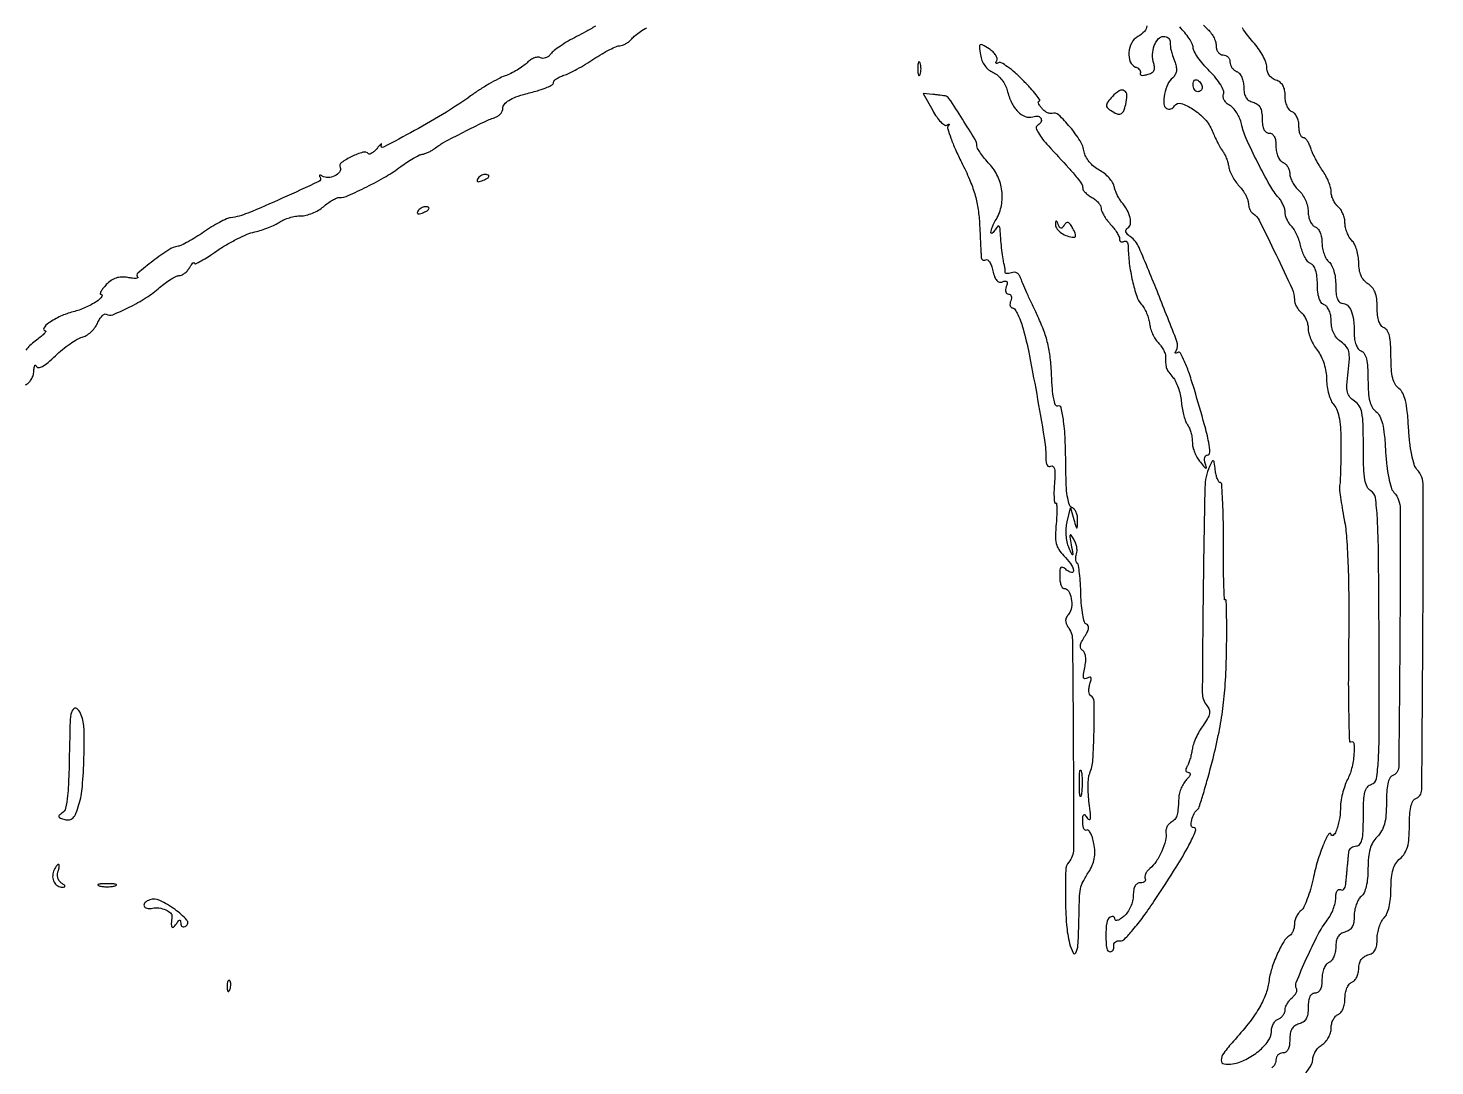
# Model space of a CAD drawing. Extents: x 166 to 1835, y 45 to 1905.
# Drawn here: x 1276.8 to 1582.5, y 520.2 to 745.8 of the extents above; entities that cross this region are included whole.
import ezdxf

# ---------------------------------------------------------------- set-up
doc = ezdxf.new("R2010")
doc.units = 0

msp = doc.modelspace()

# ---------------------------------------------------------------- linework, layer by layer
for points in [[(1276.25, 668.280586, 0.099449), (1276.925168, 668.701266, 0.064723), (1277.509128, 669.414498, 0.061542), (1277.91818, 670.297364, 0.0692), (1278.078947, 671.218615, -0.020396), (1278.140049, 672.027679, -0.095903), (1278.280441, 672.469933, -0.443243), (1278.461041, 672.513698, -0.148414), (1278.654023, 672.274774, 0.338231), (1279.114986, 672.002364, 0.09733), (1279.955637, 672.274068, 0.049063), (1281.172749, 673.115176, 0.017008), (1282.755481, 674.551001, -0.020155), (1284.296865, 675.93174, -0.020081), (1285.94627, 677.185668, -0.020398), (1287.47228, 678.161789, -0.070711), (1288.554937, 678.603144, 0.077855), (1289.477695, 678.994696, 0.04566), (1290.436393, 679.720414, 0.044372), (1291.284513, 680.643866, 0.056733), (1291.878784, 681.633306, -0.032215), (1292.368959, 682.548022, -0.052743), (1292.908714, 683.241009, -0.072574), (1293.413973, 683.632159, -0.273387), (1293.798509, 683.624528, 0.239939), (1295.212803, 683.507441, 0.018444), (1298.796203, 685.130346, 0.025435), (1302.512754, 687.223909, 0.041249), (1305.405539, 689.406238, -0.020261), (1306.6129, 690.399166, -0.023637), (1307.837915, 691.238082, -0.023536), (1308.925832, 691.841111, -0.115275), (1309.605849, 692, 0.109533), (1310.175746, 692.126361, 0.052823), (1310.819695, 692.514063, 0.048777), (1311.433989, 693.080586, 0.050278), (1311.919901, 693.75, -0.018667), (1312.314572, 694.372927, -0.052843), (1312.648701, 694.763507, -0.185202), (1312.856132, 694.849087, -0.409798), (1312.969591, 694.742791, 0.534206), (1313.202813, 694.599999, 0.016274), (1314.407137, 695.203345, 0.018755), (1315.968826, 696.127797, 0.010168), (1317.820663, 697.373947, -0.020022), (1319.917821, 698.725925, -0.016993), (1322.232624, 699.986299, -0.017329), (1324.421308, 700.989969, -0.045265), (1326.070663, 701.50893, 0.022368), (1327.528165, 701.895249, 0.017496), (1329.072056, 702.439321, 0.017819), (1330.475502, 703.048364, 0.040709), (1331.472506, 703.627774, -0.050116), (1332.418041, 704.153778, -0.029367), (1333.636531, 704.596909, -0.029133), (1334.920484, 704.900024, -0.043423), (1336.069497, 705, 0.061371), (1337.242029, 705.144464, 0.035059), (1338.600432, 705.5875, 0.034483), (1339.924753, 706.23425, 0.047841), (1341, 707, -0.022641), (1341.967922, 707.765543, -0.025115), (1342.96913, 708.4125, -0.025584), (1343.870189, 708.872825, -0.105678), (1344.46518, 709, 0.104871), (1346.395209, 709.409311, 0.011978), (1350.440777, 711.323341, 0.015579), (1354.607546, 713.58357, 0.028918), (1357.81103, 715.709964, -0.014182), (1359.1768, 716.675661, -0.015991), (1360.542508, 717.522627, -0.015375), (1361.742491, 718.166373, -0.079143), (1362.460148, 718.391272, 0.0482), (1363.069675, 718.541761, 0.024452), (1363.801994, 718.840452, 0.024039), (1364.534006, 719.225493, 0.032918), (1365.149118, 719.644614, -0.041834), (1367.094518, 720.920033, -0.005578), (1371.439933, 723.212947, -0.006021), (1375.833412, 725.402479, -0.034445), (1378.25, 726.371702, 0.070378), (1378.918953, 726.697397, 0.066499), (1379.485938, 727.201156, 0.071), (1379.869168, 727.799295, 0.107423), (1380, 728.401228, -0.176457), (1380.318934, 729.276804, -0.078329), (1381.259849, 730.095121, -0.052976), (1382.809566, 730.850669, -0.023033), (1385, 731.532376, 0.007748), (1387.842877, 732.322703, 0.027349), (1389.628888, 732.957164, 0.040971), (1390.710078, 733.517181, 0.258269), (1391, 734.04102, -0.198413), (1391.15038, 734.405058, -0.048542), (1391.660938, 734.826708, -0.042285), (1392.388541, 735.232538, -0.031373), (1393.25, 735.558308, 0.038912), (1394.39768, 736.012186, 0.011082), (1396.102226, 736.892125, 0.011089), (1397.988739, 737.974491, 0.011539), (1399.800132, 739.125695, -0.013102), (1401.543843, 740.226253, -0.016151), (1403.227031, 741.155673, -0.014612), (1404.672616, 741.841519, -0.103813), (1405.427687, 742, 0.089863), (1406.026995, 742.108588, 0.043071), (1406.735365, 742.446046, 0.040842), (1407.435028, 742.937458, 0.046065), (1408.015316, 743.518454, -0.053289), (1408.727241, 744.210991, -0.018138), (1409.895537, 745.060744, -0.017799), (1411.263457, 745.912607, -0.019581)], [(1400.09914, 746.253792, -0.008016), (1397.953814, 745.004689, -0.011361), (1396.003384, 743.968083, 0.015265), (1394.20115, 742.99212, 0.016364), (1392.50403, 741.92913, 0.016112), (1391.110898, 740.925032, 0.07079), (1390.405088, 740.201087, -0.06756), (1389.900485, 739.676818, -0.079254), (1389.299428, 739.339491, -0.09145), (1388.69791, 739.235711, -0.136344), (1388.188178, 739.383699, 0.161043), (1387.628221, 739.517311, 0.068256), (1386.86589, 739.345705, 0.057639), (1386.03171, 738.918957, 0.047048), (1385.252838, 738.286475, -0.039372), (1384.34367, 737.524775, -0.020111), (1383.096015, 736.710117, -0.019852), (1381.735239, 735.969313, -0.028082), (1380.466363, 735.428819, 0.0333), (1379.019815, 734.794743, 0.011971), (1377.049494, 733.70905, 0.011813), (1374.940395, 732.412482, 0.013728), (1373, 731.078499, -0.020908), (1367.728335, 727.5647, -0.010353), (1360.770619, 723.530904, -0.005455), (1354.030754, 719.903068, -0.727181), (1353.575856, 720.34824, 0.09577), (1353.646536, 720.603316, 0.63071), (1353.562139, 720.652174, 0.060482), (1353.246123, 720.374197, 0.010362), (1352.725281, 719.765544, -0.029125), (1352.144529, 719.136271, -0.047505), (1351.576629, 718.684217, -0.062783), (1351.100377, 718.453007, -0.285379), (1350.813281, 718.520053, 0.273728), (1349.601057, 718.830915, 0.040873), (1347.151177, 717.894659, 0.041628), (1344.936434, 716.597167, 0.343657), (1344.618262, 715.552409, -0.248034), (1344.495874, 714.536103, -0.127523), (1343.497194, 713.67594, -0.105878), (1342.042448, 713.310101, -0.148318), (1340.755249, 713.651264, 0.033682), (1340.375696, 713.851882, 0.234278), (1340.171934, 713.84345, 0.366463), (1340.114854, 713.694813, 0.054478), (1340.263996, 713.381862, -0.448556), (1339.994127, 712.476624, -0.003332), (1332.066529, 708.830332, -0.008585), (1324.548312, 705.587114, -0.065348), (1320.829983, 704.599618, 0.075303), (1319.930767, 704.341634, 0.014852), (1318.422267, 703.595342, 0.015433), (1316.701941, 702.610387, 0.013792), (1314.978631, 701.485191, -0.011252), (1313.275458, 700.360762, -0.01333), (1311.615694, 699.378558, -0.012197), (1310.181354, 698.6258, -0.078455), (1309.402, 698.382738, 0.10943), (1307.409575, 697.624306, 0.017437), (1303.983256, 695.195854, 0.011503), (1300.672685, 692.548932, 0.44021), (1300.63525, 691.698083, -0.498359), (1300.609632, 691.515324, -0.114399), (1300.256178, 691.41405, -0.041288), (1299.506936, 691.437499, -0.016394), (1298.487999, 691.587954, 0.050743), (1297.119831, 691.69487, 0.074242), (1295.931505, 691.4889, 0.074353), (1294.856441, 690.945143, 0.051062), (1293.826349, 690.043982, 0.016325), (1293.141419, 689.258906, 0.034616), (1292.675752, 688.60042, 0.060122), (1292.472134, 688.15198, 0.506998), (1292.58349, 688, -0.602998), (1292.863976, 687.468465, -0.099451), (1291.774953, 686.406417, -0.039462), (1289.252607, 685.042421, -0.042568), (1286.609447, 684.131876, 0.045949), (1283.887996, 683.173764, 0.042478), (1281.310325, 681.714118, 0.108983), (1280.243557, 680.577112, 0.581635), (1280.571835, 680, -0.599338), (1280.660568, 679.834015, -0.047311), (1280.257459, 679.339063, -0.026573), (1279.463409, 678.614564, -0.012093), (1278.35473, 677.75, 0.027697), (1277.220487, 676.807161, 0.038236), (1276.322679, 675.834642, 0.0426)], [(1519.905278, 746.328148, -0.189621), (1519.419508, 745.093306, -0.082641), (1518, 744, 0.149695), (1516.644729, 742.636074, 0.1026), (1516.036339, 740.524684, 0.11331), (1516.340358, 738.50757, 0.210305), (1517.494256, 737.36383, -0.056873), (1518.029423, 737.085196, -0.087504), (1518.403982, 736.723292, -0.118155), (1518.563203, 736.339005, -0.179685), (1518.492877, 735.988474, 0.291891), (1518.496499, 735.737442, 0.206181), (1518.738976, 735.577987, 0.078531), (1519.279869, 735.568087, 0.029343), (1520.026663, 735.717223, 0.058141), (1520.927268, 736.068535, 0.137195), (1521.444837, 736.561216, 0.144725), (1521.616025, 737.231951, 0.067544), (1521.460655, 738.123965, -0.083815), (1521.186943, 740.06495, -0.079444), (1521.555529, 742.026936, -0.095703), (1522.419122, 743.483842, -0.214422), (1523.567388, 744, -0.068054), (1524.114976, 743.925123, -0.084602), (1524.57917, 743.70625, -0.099744), (1524.889573, 743.38134, -0.141874), (1525, 743, 0.02253), (1525.049428, 741.903623, 0.033541), (1525.1997, 740.955361, 0.026284), (1525.504604, 739.882015, 0.008497), (1526.065599, 738.327461, -0.047736), (1526.346816, 737.30307, -0.081799), (1526.355024, 736.419239, -0.094861), (1526.087728, 735.671, -0.086669), (1525.556538, 735.046922, 0.113916), (1524.47008, 733.621363, 0.057853), (1523.78111, 731.461501, 0.06012), (1523.629726, 729.394628, 0.247431), (1524.245913, 728.348018, 0.119397), (1524.674647, 728.207885, 0.100672), (1525.149672, 728.266333, 0.092145), (1525.598401, 728.515491, 0.081828), (1525.949607, 728.918462, -0.342473), (1527.370206, 729.448828, -0.07049), (1529.952615, 728.222525, -0.059885), (1532.570788, 726.000593, -0.092827), (1534.146665, 723.5, 0.012635), (1534.677696, 722.252608, 0.011292), (1535.290328, 720.985413, 0.011405), (1535.892398, 719.872021, 0.034216), (1536.370986, 719.152469, -0.046659), (1536.79144, 718.484931, -0.023753), (1537.197373, 717.579192, -0.023373), (1537.530383, 716.597712, -0.032243), (1537.729705, 715.688907, 0.058349), (1537.993671, 714.727687, 0.02854), (1538.537544, 713.577323, 0.027853), (1539.247002, 712.431496, 0.036041), (1540.026317, 711.471986, -0.03445), (1540.781624, 710.548054, -0.032379), (1541.420231, 709.51044, -0.034018), (1541.86332, 708.515464, -0.087964), (1542, 707.744566, 0.05671), (1542.076149, 707.075334, 0.049943), (1542.301554, 706.409457, 0.052764), (1542.633381, 705.845236, 0.095326), (1543.026567, 705.483581, -0.139322), (1544.353791, 704.031077, -0.004139), (1548.015937, 696.549801, -0.004972), (1551.49026, 689.112002, -0.107171), (1552, 686.761147, 0.080405), (1552.108642, 686.089921, 0.044209), (1552.440625, 685.324604, 0.042627), (1552.926024, 684.588315, 0.052553), (1553.5, 684, -0.073559), (1554.074516, 683.359595, -0.044575), (1554.559375, 682.462005, -0.043647), (1554.88944, 681.462459, -0.057991), (1555, 680.512414, 0.067608), (1555.141372, 679.471662, 0.031476), (1555.5875, 678.181624, 0.030469), (1556.23445, 676.865274, 0.037216), (1557, 675.727129, -0.052726), (1557.810484, 674.437718, -0.037189), (1558.44825, 672.847714, -0.036129), (1558.861409, 671.12125, -0.040689), (1559, 669.421011, 0.03696), (1559.116109, 667.852394, 0.032756), (1559.462745, 666.25169, 0.034231), (1559.970149, 664.849399, 0.080158), (1560.575304, 663.91679, -0.098056), (1561.311424, 662.688968, -0.044901), (1561.784275, 660.873883, -0.031156), (1562.047563, 658.322086, -0.011436), (1562.111559, 654.696814, -0.002923), (1562.079156, 651.769016, -0.004132), (1562.013515, 649.162307, -0.002411), (1561.92951, 646.967856, -0.057389), (1561.832629, 646.358765, 0.097067), (1561.785676, 645.764613, 0.00499), (1562.026459, 643.842887, 0.007785), (1562.373065, 641.552545, 0.005558), (1562.829328, 639, -0.029521), (1563.353776, 634.956214, -0.00887), (1563.677755, 628.756367, -0.007655), (1563.828425, 620.893317, -0.004306), (1563.782953, 611.34448, 0.003297), (1563.728171, 603.26391, 0.005688), (1563.80343, 596.539852, 0.001541), (1563.950317, 590.814793, 0.57809), (1564.25, 590.653497, -0.553603), (1564.9409, 590.31406, -0.048142), (1564.956952, 587.923358, -0.037837), (1564.445446, 584.854064, -0.060061), (1563.506161, 582.364307, 0.039238), (1562.931807, 581.014467, 0.022532), (1562.444829, 579.313265, 0.022406), (1562.107445, 577.548896, 0.034514), (1561.990848, 576, -0.049004), (1561.743363, 573.63043, -0.037336), (1561.030349, 571.119043, -0.148772), (1560.407912, 570.294542, -0.594099), (1559.975275, 570.5, 0.730994), (1559.470346, 570.630572, 0.044164), (1558.374781, 568.490386, 0.022822), (1557.042766, 564.715427, 0.022678), (1556.057165, 560.826844, -0.018526), (1555.504303, 558.566992, -0.021564), (1554.808448, 556.467887, -0.02117), (1554.076391, 554.76288, -0.107962), (1553.445055, 553.9544, 0.063686), (1552.891904, 553.361671, 0.044303), (1552.424485, 552.573206, 0.04452), (1552.105958, 551.720752, 0.067254), (1552, 550.936572, -0.050195), (1551.925344, 550.194781, -0.047711), (1551.704161, 549.469391, -0.051358), (1551.378947, 548.865414, -0.105554), (1550.992888, 548.495605, 0.11993), (1549.697444, 547.182167, 0.02913), (1548.276, 544.46205, 0.030338), (1547.08262, 541.316754, 0.043688), (1546.44877, 538.409437, -0.062526), (1545.735216, 535.640689, -0.040376), (1544.269747, 532.666594, -0.032372), (1541.986595, 529.352511, -0.017011), (1538.754627, 525.53087, 0.024034), (1536.645754, 522.965019, 0.152732), (1536.094839, 521.391465, 0.373614), (1536.739135, 520.597094, 0.088635), (1538.5887, 520.601862, 0.073227), (1541.465205, 521.572946, 0.055267), (1544.254777, 523.409341, 0.058526), (1546.336854, 525.594425, 0.162494), (1547, 527.58107, -0.062871), (1547.11185, 528.467068, -0.060966), (1547.440625, 529.307401, -0.066079), (1547.926188, 529.978027, -0.111899), (1548.5, 530.361626, 0.074982), (1549.073427, 530.686979, 0.064538), (1549.559375, 531.182023, 0.066847), (1549.888068, 531.764533, 0.095347), (1550, 532.34617, -0.08464), (1550.107277, 532.975354, -0.043783), (1550.437391, 533.704236, -0.041873), (1550.919253, 534.413928, -0.049516), (1551.48899, 534.990862, 0.044582), (1552.023247, 535.521319, 0.059263), (1552.398906, 536.092858, 0.073154), (1552.571075, 536.617594, 0.183149), (1552.495657, 537.007027, -0.241267), (1552.390599, 538.315993, -0.006943), (1554.672988, 543.606609, -0.014165), (1557.128552, 548.696579, -0.044825), (1559.160522, 551.884859, 0.04186), (1559.864807, 552.975621, 0.031092), (1560.459653, 554.281262, 0.031745), (1560.868179, 555.593234, 0.05967), (1561, 556.693876, -0.038499), (1561.069508, 557.595258, -0.088162), (1561.289392, 558.237649, -0.169577), (1561.617436, 558.530738, -0.241221), (1562, 558.5, 0.17177), (1562.393274, 558.414796, 0.168307), (1562.756494, 558.594912, 0.112978), (1563.032564, 559.043224, 0.058237), (1563.171044, 559.690983, 0.000072), (1563.250018, 560.527527, 0.000039), (1563.346889, 561.556101, 0.000039), (1563.445302, 562.6028, 0.000062), (1563.529475, 563.5, -0.001034), (1563.611586, 564.357291, -0.000829), (1563.703403, 565.279688, -0.000838), (1563.791141, 566.132249, -0.002137), (1563.858431, 566.75, -0.1136), (1564.026682, 567.22715, -0.088924), (1564.399039, 567.632812, -0.082834), (1564.916302, 567.905738, -0.080226), (1565.5, 568, 0.230715), (1566.22888, 568.355236, 0.109108), (1566.691703, 569.322102, 0.047743), (1566.937133, 571.147123, 0.009566), (1567, 574.432612, -0.010048), (1567.068886, 577.860108, -0.051912), (1567.340539, 579.734557, -0.10742), (1567.878722, 580.816255, -0.14801), (1568.76836, 581.42648, 0.281781), (1569.818425, 582.637961, 0.028275), (1570.25028, 586.610259, 0.01284), (1570.445243, 594.084729, 0.001114), (1570.410429, 613.12461, 0.001292), (1570.289976, 631.262753, 0.011471), (1570.032879, 639.252469, 0.019883), (1569.603169, 643.768368, 0.235716), (1568.64207, 645.180432, -0.156752), (1567.813827, 646.070172, -0.067535), (1567.32351, 647.634276, -0.035004), (1567.066371, 650.224886, -0.007239), (1567, 654.809143, 0.006642), (1566.934685, 659.72553, 0.041981), (1566.658831, 662.212173, 0.089515), (1566.076013, 663.701761, 0.115774), (1565.044805, 664.739946, -0.081214), (1564.051274, 665.611901, -0.119684), (1563.548411, 666.652457, -0.069146), (1563.432912, 668.213297, -0.01342), (1563.69047, 671.034314, 0.013857), (1563.951164, 673.917478, 0.073428), (1563.818323, 675.492739, 0.118569), (1563.266246, 676.58835, 0.064335), (1562.145665, 677.610525, -0.065266), (1561.234175, 678.445073, -0.063138), (1560.556634, 679.495225, -0.060398), (1560.14061, 680.724935, -0.051439), (1560, 682.088089, 0.04363), (1559.893406, 683.307348, 0.056396), (1559.575561, 684.383928, 0.066633), (1559.094438, 685.199788, 0.135444), (1558.5, 685.638374, -0.14753), (1557.853799, 686.139226, -0.074322), (1557.382224, 687.067304, -0.053948), (1557.092274, 688.40173, -0.026548), (1557, 690.138374, 0.026955), (1556.908317, 691.837771, 0.050844), (1556.623162, 693.179599, 0.068105), (1556.169614, 694.125757, 0.15661), (1555.561107, 694.614925, -0.126591), (1554.960563, 695.042074, -0.043911), (1554.344249, 695.918391, -0.040241), (1553.806788, 697.046148, -0.03704), (1553.439185, 698.276891, 0.028799), (1553.076428, 699.568577, 0.024795), (1552.551985, 700.878005, 0.025558), (1551.95525, 702.01967, 0.063249), (1551.378078, 702.764779, -0.050045), (1550.850593, 703.409926, -0.03801), (1550.40481, 704.207997, -0.038952), (1550.099609, 705.029896, -0.069534), (1550, 705.742688, 0.067965), (1549.900769, 706.469325, 0.034977), (1549.592743, 707.336323, 0.033984), (1549.144283, 708.199337, 0.043388), (1548.613592, 708.921259, -0.051742), (1546.682084, 711.642689, -0.011608), (1543.999292, 716.664827, -0.011639), (1541.55206, 721.807782, -0.051208), (1540.501207, 724.994505, 0.046463), (1540.108232, 726.225267, 0.040397), (1539.479734, 727.424671, 0.042432), (1538.725133, 728.420952, 0.086806), (1537.955956, 729.023571, -0.066791), (1537.269529, 729.51859, -0.078316), (1536.780283, 730.153789, -0.089329), (1536.553541, 730.833852, -0.128207), (1536.623801, 731.462025, 0.188195), (1536.619313, 732.258995, 0.041676), (1536.000759, 733.504415, 0.036403), (1534.968642, 734.959195, 0.023898), (1533.586563, 736.480104, -0.01979), (1532.213452, 737.966434, -0.024034), (1531.053553, 739.466543, -0.023647), (1530.214609, 740.796256, -0.129609), (1530, 741.610256, 0.117212), (1529.813869, 742.393339, 0.028153), (1529.142299, 743.558117, 0.027387), (1528.1978, 744.842537, 0.024149), (1527.080168, 746.073678, -0.034246)], [(1532.234644, 746.481607, 0.033456), (1533, 745.732028, -0.050905), (1533.765318, 744.928386, -0.041575), (1534.4125, 743.932233, -0.043174), (1534.855506, 742.903846, -0.080287), (1535, 742.009787, 0.071636), (1535.111568, 741.235066, 0.08901), (1535.436587, 740.584965, 0.102568), (1535.923159, 740.153698, 0.130939), (1536.5, 740, -0.101174), (1537.072412, 739.882975, -0.098422), (1537.559375, 739.550156, -0.097427), (1537.885603, 739.053098, -0.096942), (1538, 738.468615, 0.088478), (1538.112085, 737.840167, 0.06652), (1538.440625, 737.217991, 0.065663), (1538.926585, 736.696157, 0.081035), (1539.5, 736.361626, -0.133172), (1540.079131, 735.938313, -0.063597), (1540.563102, 735.145012, -0.055854), (1540.889694, 734.122559, -0.049436), (1541, 733.009643, 0.045179), (1541.116713, 731.720594, 0.091341), (1541.477185, 730.7709, 0.108673), (1542.101124, 730.116328, 0.08447), (1543, 729.710251, -0.086845), (1543.927062, 729.286165, -0.116362), (1544.546112, 728.603855, -0.090272), (1544.892253, 727.576866, -0.036274), (1545, 726.09362, 0.031783), (1545.087471, 724.71896, 0.081273), (1545.371217, 723.765603, 0.127366), (1545.846695, 723.206607, 0.154357), (1546.5, 723, -0.149554), (1547.143627, 722.803082, -0.125312), (1547.620377, 722.267831, -0.083878), (1547.909221, 721.369109, -0.035916), (1548, 720.106989, 0.045886), (1548.108095, 718.931597, 0.056246), (1548.429364, 717.877318, 0.065461), (1548.911606, 717.070802, 0.134491), (1549.5, 716.638374, -0.097384), (1550.073527, 716.278351, -0.066866), (1550.559375, 715.680662, -0.064155), (1550.887907, 714.946715, -0.073316), (1551, 714.186372, 0.083626), (1551.143032, 713.337164, 0.040865), (1551.5875, 712.329487, 0.03904), (1552.234684, 711.331116, 0.045545), (1553, 710.5, -0.063408), (1553.765804, 709.606489, -0.041934), (1554.4125, 708.417411, -0.041846), (1554.853395, 707.132976, -0.061832), (1555, 705.952001, 0.050697), (1555.111049, 704.859591, 0.055673), (1555.439517, 703.847591, 0.062932), (1555.924093, 703.058599, 0.132751), (1556.5, 702.638374, -0.134675), (1557.0896, 702.204731, -0.065697), (1557.571619, 701.396398, -0.056283), (1557.892201, 700.33777, -0.045432), (1558, 699.15383, 0.045901), (1558.110859, 697.948797, 0.040788), (1558.440625, 696.733704, 0.04303), (1558.924597, 695.685485, 0.090122), (1559.5, 695, -0.106516), (1560.093823, 694.244026, -0.042211), (1560.573027, 693.005726, -0.038163), (1560.892895, 691.494455, -0.033084), (1561, 689.877555, 0.022386), (1561.078229, 688.13118, 0.063927), (1561.339812, 686.945894, 0.11099), (1561.779721, 686.253444, 0.198486), (1562.393011, 686, -0.186572), (1563.519261, 685.564592, -0.113032), (1564.346168, 684.376122, -0.068919), (1564.846568, 682.376036, -0.026891), (1565, 679.525201, 0.035949), (1565.100866, 678.124101, 0.056203), (1565.40671, 676.955713, 0.070467), (1565.883843, 676.100728, 0.139565), (1566.5, 675.638374, -0.17014), (1567.197659, 675.046605, -0.073789), (1567.658502, 673.90269, -0.044781), (1567.923106, 672.105231, -0.014165), (1568, 669.391627, 0.015685), (1568.087222, 666.611899, 0.04493), (1568.38059, 664.703552, 0.067402), (1568.90537, 663.37789, 0.107382), (1569.711151, 662.469261, -0.121044), (1570.545204, 661.476034, -0.054449), (1571.131012, 659.865215, -0.035233), (1571.542208, 657.463636, -0.011345), (1571.81832, 653.859018, 0.014407), (1572.077085, 650.732418, 0.022441), (1572.497763, 648.062203, 0.024529), (1573.030019, 645.979301, 0.106415), (1573.65039, 644.873501, -0.18261), (1575.010351, 641.282834, -0.001828), (1574.931334, 613.474107, -0.001307), (1574.673727, 585.199133, -0.319747), (1573.25, 583.249204, 0.215748), (1572.714074, 582.753769, 0.047169), (1572.326886, 581.52558, 0.036056), (1572.078065, 579.747559, 0.016741), (1572, 577.416667, -0.018662), (1571.898329, 574.693556, -0.047225), (1571.565385, 572.742468, -0.063198), (1570.953796, 571.253029, -0.067488), (1570, 570, 0.065553), (1569.071211, 568.789532, 0.060214), (1568.455021, 567.345326, 0.048009), (1568.109208, 565.518176, 0.02278), (1568, 563.122445, -0.022202), (1567.904265, 560.967546, -0.037886), (1567.60931, 559.191053, -0.0468), (1567.139668, 557.83674, -0.113165), (1566.5, 557, 0.091544), (1565.9245, 556.310459, 0.0428), (1565.440625, 555.248014, 0.04049), (1565.110861, 554.012781, 0.045017), (1565, 552.783936, -0.039367), (1564.888977, 551.376023, -0.090868), (1564.537709, 550.378642, -0.113611), (1563.916925, 549.707061, -0.085874), (1563, 549.289749, 0.08447), (1562.101124, 548.883672, 0.108673), (1561.477185, 548.2291, 0.091341), (1561.116713, 547.279406, 0.045179), (1561, 545.990357, -0.049436), (1560.889694, 544.877441, -0.055854), (1560.563102, 543.854988, -0.063597), (1560.079131, 543.061687, -0.133172), (1559.5, 542.638374, 0.136118), (1558.901561, 542.195612, 0.067387), (1558.421176, 541.373225, 0.056447), (1558.105577, 540.28116, 0.042163), (1558, 539.031385, -0.032976), (1557.911547, 537.691694, -0.082094), (1557.626294, 536.755231, -0.126816), (1557.150444, 536.203606, -0.152856), (1556.5, 536, 0.154357), (1555.846695, 535.793393, 0.127366), (1555.371217, 535.234397, 0.081273), (1555.087471, 534.28104, 0.031783), (1555, 532.90638, -0.036274), (1554.892253, 531.423134, -0.090272), (1554.546112, 530.396145, -0.116362), (1553.927062, 529.713835, -0.086845), (1553, 529.289749, 0.085218), (1552.090898, 528.877426, 0.111474), (1551.468756, 528.213522, 0.091163), (1551.113512, 527.237546, 0.041839), (1551, 525.883369, -0.036137), (1550.909052, 524.626644, -0.083999), (1550.619944, 523.730561, -0.125192), (1550.143127, 523.196452, -0.149326), (1549.5, 523, 0.101174), (1548.927588, 522.882975, 0.098422), (1548.440625, 522.550156, 0.097427), (1548.114397, 522.053098, 0.096942), (1548, 521.468615, -0.088478), (1547.887915, 520.840167, -0.06652), (1547.559375, 520.217991, -0.065663), (1547.073415, 519.696157, -0.081035)], [(1554.523628, 518.674605, 0.02303), (1555.698416, 520.444616, 0.135119), (1555.994604, 521.509453, -0.084576), (1556.143673, 522.37045, -0.052927), (1556.585915, 523.295529, -0.051342), (1557.234529, 524.141186, -0.064003), (1558, 524.767927, 0.07466), (1558.76524, 525.422077, 0.052872), (1559.4125, 526.350506, 0.052757), (1559.85209, 527.396782, 0.073214), (1560, 528.401485, -0.058292), (1560.111683, 529.356191, -0.059097), (1560.440625, 530.254648, -0.065116), (1560.92597, 530.965495, -0.11938), (1561.5, 531.361626, 0.134855), (1562.090757, 531.796441, 0.065923), (1562.572561, 532.60654, 0.056315), (1562.892486, 533.669389, 0.044998), (1563, 534.861626, -0.044998), (1563.107514, 536.053864, -0.056315), (1563.427439, 537.116713, -0.065923), (1563.909243, 537.926812, -0.134855), (1564.5, 538.361626, 0.120607), (1565.074071, 538.75984, 0.064927), (1565.559375, 539.477481, 0.058781), (1565.888346, 540.385715, 0.057584), (1566, 541.351984, -0.059934), (1566.12896, 542.423972, -0.089807), (1566.511208, 543.283201, -0.097357), (1567.142571, 543.906508, -0.082461), (1568, 544.289749, 0.086271), (1568.921253, 544.709908, 0.114788), (1569.541293, 545.385956, 0.090643), (1569.890369, 546.395707, 0.038031), (1570, 547.834952, -0.043552), (1570.110584, 549.10212, -0.036562), (1570.440625, 550.409999, -0.038075), (1570.9245, 551.566087, -0.078384), (1571.5, 552.357143, 0.099049), (1572.122587, 553.291142, 0.039644), (1572.595335, 554.760676, 0.034162), (1572.899574, 556.60257, 0.023855), (1573, 558.706331, -0.021543), (1573.103963, 561.118186, -0.052473), (1573.441396, 562.863248, -0.069399), (1574.055155, 564.186018, -0.07255), (1575, 565.267972, 0.075165), (1575.969666, 566.39008, 0.072489), (1576.578965, 567.762287, 0.050956), (1576.903793, 569.639635, 0.017378), (1577, 572.406879, -0.016695), (1577.078018, 574.74272, -0.036015), (1577.326755, 576.523588, -0.047127), (1577.713883, 577.753438, -0.215852), (1578.25, 578.249363, 0.320371), (1579.681393, 580.214924, 0.000958), (1579.928559, 613.476444, 0.001348), (1580.020903, 646.241267, 0.18284), (1578.644978, 649.879481, -0.106799), (1578.028132, 650.981076, -0.024249), (1577.497059, 653.068104, -0.022303), (1577.076657, 655.739556, -0.014433), (1576.81832, 658.859018, 0.011345), (1576.542208, 662.463636, 0.035233), (1576.131012, 664.865215, 0.054449), (1575.545204, 666.476034, 0.121044), (1574.711151, 667.469261, -0.107382), (1573.90537, 668.37789, -0.067402), (1573.38059, 669.703552, -0.04493), (1573.087222, 671.611899, -0.015685), (1573, 674.391627, 0.014165), (1572.923106, 677.105231, 0.044781), (1572.658502, 678.90269, 0.073789), (1572.197659, 680.046605, 0.17014), (1571.5, 680.638374, -0.147004), (1570.85547, 681.136868, -0.074167), (1570.383581, 682.060141, -0.054136), (1570.092767, 683.383833, -0.027031), (1570, 685.098515, 0.029278), (1569.889835, 686.978243, 0.063692), (1569.5409, 688.37807, 0.080828), (1568.92206, 689.427491, 0.079777), (1568, 690.232073, -0.077181), (1567.12026, 690.991766, -0.073307), (1566.493856, 691.995163, -0.063549), (1566.122473, 693.263706, -0.03949), (1566, 694.811975, 0.039875), (1565.889346, 696.197286, 0.035427), (1565.559375, 697.605036, 0.037164), (1565.07596, 698.831851, 0.084134), (1564.5, 699.642857, -0.063473), (1563.925392, 700.385341, -0.039129), (1563.440625, 701.379657, -0.038714), (1563.10998, 702.45608, -0.055214), (1563, 703.448984, 0.056585), (1562.88938, 704.423316, 0.043422), (1562.559375, 705.443372, 0.044524), (1562.074587, 706.355179, 0.075245), (1561.5, 707, -0.066132), (1560.925747, 707.621383, -0.044467), (1560.440625, 708.458826, -0.044385), (1560.11017, 709.371289, -0.064779), (1560, 710.218074, 0.068388), (1559.870464, 711.16071, 0.027679), (1559.451039, 712.391357, 0.026756), (1558.8465, 713.684482, 0.030666), (1558.131196, 714.84563, -0.018777), (1557.364467, 716.026471, -0.01402), (1556.606144, 717.381216, -0.01422), (1555.962965, 718.699802, -0.031095), (1555.563808, 719.75, 0.035452), (1555.227851, 720.611269, 0.046157), (1554.796479, 721.339063, 0.053782), (1554.339488, 721.844854, 0.184187), (1553.932612, 722, -0.239465), (1553.574972, 722.181704, -0.069525), (1553.273955, 722.743594, -0.053271), (1553.06803, 723.561836, -0.03504), (1553, 724.531385, 0.055002), (1552.888458, 725.542288, 0.057561), (1552.559375, 726.488259, 0.06413), (1552.074238, 727.232199, 0.125259), (1551.5, 727.638374, -0.133723), (1550.916862, 728.065584, -0.064412), (1550.433641, 728.864445, -0.056048), (1550.109364, 729.90033, -0.047887), (1550, 731.039601, 0.045377), (1549.881153, 732.346463, 0.08588), (1549.516885, 733.336009, 0.101106), (1548.891677, 734.040864, 0.084286), (1548, 734.5, -0.081821), (1547.187501, 734.913345, -0.081203), (1546.548085, 735.566386, -0.079524), (1546.140228, 736.401963, -0.07398), (1546, 737.344526, 0.093687), (1545.797144, 738.417645, 0.031471), (1545.120193, 739.868429, 0.03003), (1544.151146, 741.415646, 0.030149), (1543.004911, 742.83348, -0.023559), (1541.813345, 744.268315, -0.020844), (1540.709467, 745.867241, -0.021371)]]:
    msp.add_lwpolyline(points, format="xyb")
for points in [[(1483.784263, 740.01655, 0.059396), (1484.115133, 738.794359, 0.060365), (1484.722864, 737.691419, 0.061798), (1485.560856, 736.787632, 0.068153), (1486.568799, 736.150607, -0.072547), (1487.530101, 735.531229, -0.046945), (1488.443188, 734.5701, -0.046234), (1489.177885, 733.432775, -0.062012), (1489.606721, 732.284009, 0.053388), (1490.534063, 729.663213, 0.081078), (1491.912654, 727.684728, 0.106956), (1493.53006, 726.608044, 0.172056), (1495.167781, 726.553252, -0.110766), (1496.29944, 726.651612, -0.262591), (1496.951196, 726.15869, -0.254919), (1496.876841, 725.330273, -0.107537), (1496.046857, 724.528959, 0.357561), (1495.889812, 724.071114, 0.041849), (1496.384575, 723.020192, 0.03523), (1497.284016, 721.68865, 0.0205), (1498.534991, 720.219942, -0.001488), (1502.981515, 715.38456, -0.014043), (1504.824095, 713.251517, -0.031976), (1505.745354, 711.962309, -0.140035), (1506, 711.070917, 0.146487), (1506.137251, 710.612493, 0.046576), (1506.5875, 710.049859, 0.041918), (1507.234621, 709.4834, 0.035977), (1508, 709, -0.045577), (1508.765116, 708.495994, -0.047885), (1509.4125, 707.869153, -0.052889), (1509.857129, 707.219439, -0.124249), (1510, 706.653378, 0.102927), (1510.131913, 706.01936, 0.029638), (1510.5875, 705.121416, 0.028464), (1511.23454, 704.145985, 0.026861), (1512, 703.230375, -0.023323), (1512.765546, 702.327708, -0.026196), (1513.4125, 701.390865, -0.026786), (1513.872818, 700.545103, -0.111679), (1514, 699.982796, 0.095099), (1514.072057, 699.60737, 0.173163), (1514.275972, 699.375895, 0.172495), (1514.581037, 699.325392, 0.094279), (1514.939479, 699.462596, -0.180487), (1515.296305, 699.533609, -0.185834), (1515.607136, 699.352255, -0.114204), (1515.820012, 698.909012, -0.053136), (1515.893086, 698.271613, 0.029832), (1516.136924, 694.671092, 0.024155), (1516.813391, 690.857677, 0.022976), (1517.735713, 687.522603, 0.10269), (1518.739019, 685.771974, -0.050684), (1519.345778, 684.928847, -0.029786), (1519.901137, 683.816213, -0.029549), (1520.328158, 682.625442, -0.044005), (1520.544995, 681.540652, 0.046964), (1520.766456, 680.465783, 0.032621), (1521.206161, 679.305605, 0.033004), (1521.780574, 678.23764, 0.056546), (1522.409894, 677.447249, -0.039784), (1523.018392, 676.733365, -0.035396), (1523.532906, 675.904594, -0.037137), (1523.887827, 675.08929, -0.084284), (1524, 674.428571, 0.01571), (1524.052226, 672.766752, 0.069448), (1524.247689, 671.809904, 0.077023), (1524.688239, 670.991699, 0.021979), (1525.610756, 669.877616, -0.070472), (1526.198923, 669.008325, -0.029092), (1526.748236, 667.694348, -0.028072), (1527.182205, 666.194636, -0.032246), (1527.421248, 664.723455, 0.018069), (1527.614972, 663.272619, 0.017858), (1527.913516, 661.833796, 0.018042), (1528.264769, 660.595423, 0.063186), (1528.616439, 659.845838, -0.024002), (1529.200979, 658.817482, -0.051247), (1529.528087, 657.965225, -0.039385), (1529.721706, 656.932549, -0.009404), (1529.875, 655.19113, 0.060575), (1530.034974, 654.359303, 0.02903), (1530.427887, 653.343408, 0.028269), (1530.966962, 652.31701, 0.035907), (1531.581635, 651.44113, 0.004233), (1532.510938, 650.320116, 0.173441), (1532.779941, 650.163693, 0.550799), (1532.892703, 650.285436, 0.011212), (1532.61302, 651.25, -0.050385), (1532.474396, 651.920222, -0.087272), (1532.514533, 652.485937, -0.130029), (1532.71979, 652.858517, -0.204962), (1533.050437, 653, 0.41981), (1533.626185, 653.586834, 0.043396), (1533.399314, 655.722984, 0.020527), (1532.479667, 659.588041, 0.003114), (1530.27852, 667.21772, 0.010662), (1529.181017, 670.6626, 0.021678), (1528.145343, 673.308481, 0.020075), (1527.230251, 675.171422, 0.430961), (1526.697771, 675.313212, -0.040491), (1526.34505, 675.13287, -0.296121), (1526.167317, 675.165964, -0.308156), (1526.129916, 675.338833, -0.042225), (1526.305759, 675.685711, 0.233988), (1526.490611, 677.649164, 0.003952), (1522.40954, 688.055548, 0.005657), (1518.242411, 698.108635, 0.134593), (1516.354208, 700.482947, -0.038256), (1515.676192, 701.063187, -0.1268), (1515.379555, 701.564601, -0.205886), (1515.433831, 701.999612, -0.122354), (1515.804836, 702.379382, 0.218045), (1516.36885, 703.225679, 0.099024), (1516.315905, 704.585265, 0.070266), (1515.652992, 706.261371, 0.043965), (1514.451238, 708, -0.039562), (1513.948617, 708.713669, -0.024329), (1513.468361, 709.623107, -0.024327), (1513.078639, 710.575092, -0.039493), (1512.853238, 711.419087, 0.099599), (1512.513043, 712.269414, 0.041632), (1511.750505, 713.247223, 0.039042), (1510.732815, 714.190005, 0.040819), (1509.595291, 714.947643, -0.048955), (1508.439068, 715.745143, -0.045131), (1507.42497, 716.772399, -0.047864), (1506.678452, 717.879909, -0.086717), (1506.331092, 718.912714, 0.102748), (1505.445883, 721.291711, 0.033692), (1503.236932, 724.331833, 0.028552), (1500.772662, 726.962226, 0.277473), (1499.343525, 727.281175, -0.13899), (1498.851622, 727.258758, -0.060689), (1498.23285, 727.48596, -0.053458), (1497.591764, 727.905928, -0.047865), (1497.027641, 728.466695, -0.030597), (1496.59664, 729.055903, -0.072575), (1496.37292, 729.549592, -0.163463), (1496.386566, 729.863244, -0.310229), (1496.585763, 730, 0.605291), (1496.699258, 730.216839, 0.016327), (1495.88759, 731.309138, 0.017155), (1494.662424, 732.746075, 0.008926), (1493.042556, 734.456639, 0.01703), (1491.294807, 736.120172, 0.026147), (1489.663041, 737.424615, 0.023948), (1488.293672, 738.310494, 0.276731), (1487.67984, 738.30213, -0.045787), (1487.338293, 738.132032, -0.329339), (1487.171199, 738.177513, -0.274425), (1487.145794, 738.367288, -0.037766), (1487.336905, 738.736107, 0.205785), (1487.413033, 739.247872, 0.079511), (1487.116424, 739.917594, 0.061293), (1486.513695, 740.636028, 0.042596), (1485.679291, 741.290567, 0.010438), (1484.186371, 742.224817, 0.290312), (1483.746532, 742.213027, 0.278228), (1483.557223, 741.806889, 0.009794)], [(1470.157895, 737, 0.017491), (1470.189089, 736.10856, 0.078554), (1470.306058, 735.601562, 0.447206), (1470.474999, 735.540618, 0.174857), (1470.662281, 735.75, 0.057986), (1470.818615, 736.320008, 0.037979), (1470.87034, 737, 0.037979), (1470.818615, 737.679992, 0.057986), (1470.662281, 738.25, 0.174857), (1470.474999, 738.459382, 0.447206), (1470.306058, 738.398438, 0.078554), (1470.189089, 737.89144, 0.017491)], [(1532, 732.940983, -0.105429), (1531.923444, 732.581949, -0.099231), (1531.70625, 732.276414, -0.096318), (1531.381732, 732.071618, -0.092995), (1531, 732, -0.153634), (1530.618621, 732.120018, -0.097988), (1530.29375, 732.457961, -0.080552), (1530.074545, 732.962904, -0.062283), (1530, 733.559017, -0.066118), (1530.073267, 734.110654, -0.138808), (1530.29375, 734.478525, -0.191142), (1530.620352, 734.607943, -0.139169), (1531, 734.5, -0.06081), (1531.382515, 734.193797, -0.051032), (1531.70625, 733.7871, -0.053229), (1531.926698, 733.346558, -0.089642)], [(1473.410886, 727.901941, 0.026035), (1474.269286, 726.511779, 0.041407), (1475.156494, 725.432425, 0.050501), (1475.950574, 724.764784, 0.285712), (1476.478924, 724.742791, -0.019786), (1476.845409, 724.931461, -0.255416), (1476.993688, 724.921917, -0.4293), (1477.015171, 724.813351, -0.02947), (1476.79746, 724.541119, 0.264435), (1476.665652, 723.941735, 0.012337), (1477.354341, 721.899496, 0.017669), (1478.35675, 719.427577, 0.011482), (1479.67977, 716.643025, -0.015792), (1481.410753, 712.917339, -0.02891), (1482.544866, 709.766974, -0.032372), (1483.225927, 706.764026, -0.027062), (1483.565967, 703.512232, 0.000011), (1483.686214, 701.11423, 0.000014), (1483.798281, 698.881569, 0.000011), (1483.89251, 697.006177, 0.000103), (1483.933657, 696.190983, 0.075867), (1484.027526, 695.732812, 0.144013), (1484.250359, 695.433264, 0.177137), (1484.564002, 695.338124, 0.125009), (1484.918628, 695.449709, -0.300747), (1485.31902, 695.43741, -0.093855), (1485.757845, 694.983628, -0.059126), (1486.170956, 694.156828, -0.032274), (1486.48555, 693.065791, 0.031658), (1486.859307, 691.763557, 0.093989), (1487.327163, 690.96546, 0.157444), (1487.89982, 690.62155, 0.149833), (1488.578262, 690.668406, -0.052921), (1489.209755, 690.836845, -0.272017), (1489.533385, 690.708984, -0.222781), (1489.619519, 690.332566, -0.038258), (1489.404352, 689.611341, 0.058047), (1489.246544, 688.994453, 0.103111), (1489.283615, 688.473331, 0.148797), (1489.50377, 688.131323, 0.177692), (1489.861626, 688, -0.163532), (1490.223415, 687.878421, -0.151303), (1490.452188, 687.559375, -0.109632), (1490.502534, 687.07401, -0.062927), (1490.361626, 686.5, 0.05466), (1490.21054, 685.925572, 0.098256), (1490.233787, 685.440625, 0.146075), (1490.421781, 685.122607, 0.188904), (1490.734724, 685, -0.242388), (1491.171444, 684.775074, -0.030805), (1491.749706, 683.848619, -0.030527), (1492.338872, 682.58198, -0.020814), (1492.857764, 681.080405, -0.023222), (1494.193777, 675.729123, -0.004888), (1495.99989, 666.258704, -0.003939), (1497.644791, 656.721603, -0.039398), (1497.984814, 652.690983, 0.027792), (1498.056313, 651.519863, 0.093072), (1498.284212, 650.788713, 0.209082), (1498.648308, 650.499779, 0.205875), (1499.110836, 650.5685, -0.330049), (1499.565652, 650.530201, -0.165638), (1499.868444, 650.002476, -0.054991), (1499.970272, 648.774612, -0.013081), (1499.860836, 646.722967, 0.011773), (1499.76497, 645.00997, 0.022445), (1499.782236, 643.631129, 0.024042), (1499.884964, 642.660819, 0.536884), (1500.099969, 642.561742, -0.550202), (1500.311228, 642.459073, -0.020638), (1500.386796, 641.398899, -0.020576), (1500.370117, 639.917408, -0.010848), (1500.233893, 638.082368, 0.018787), (1500.081025, 635.45984, 0.063392), (1500.262274, 633.755686, 0.084835), (1500.826132, 632.428843, 0.053625), (1501.883924, 631.116076, -0.040324), (1503.361475, 629.378838, -0.107663), (1504.005687, 627.895381, -0.534586), (1503.589398, 627.480152, -0.124381), (1502.5, 628, 0.037417), (1501.685618, 628.578847, 0.333054), (1501.27432, 628.537632, 0.193794), (1501.044628, 628.0561, 0.015561), (1501, 626.622445, 0.033793), (1501.067968, 625.617948, 0.051685), (1501.273955, 624.770343, 0.067129), (1501.574728, 624.186547, 0.244983), (1501.932612, 624, -0.26742), (1502.910484, 623.436712, -0.085819), (1503.514257, 621.804774, -0.076416), (1503.573383, 619.873255, -0.143674), (1502.960174, 618.452012, 0.05729), (1502.494836, 617.739066, 0.095262), (1502.301418, 617.050558, 0.105094), (1502.38505, 616.3877, 0.082409), (1502.732905, 615.75, -0.164559), (1503.766762, 612.805059, -0.001617), (1503.953021, 590.068702, -0.001545), (1503.995602, 567.2735, -0.174619), (1502.987062, 564.48441, 0.167252), (1502.306981, 562.684659, 0.009985), (1502.248771, 556.795031, 0.015773), (1502.495903, 550.862019, 0.044736), (1503.165659, 546.778944, 0.046404), (1503.896319, 544.74411, 0.620998), (1504.503481, 544.73082, 0.104676), (1504.972491, 546.408117, 0.010513), (1505.152314, 550.583333, -0.002541), (1505.31552, 556.604134, -0.037266), (1505.541289, 558.712423, -0.075907), (1506.071951, 560.248154, -0.023959), (1507.307035, 562.345843, 0.043018), (1508.087674, 563.795203, 0.057057), (1508.521519, 565.227677, 0.055023), (1508.629308, 566.761533, 0.036433), (1508.430709, 568.517661, 0.026348), (1508.117671, 569.807296, 0.048883), (1507.7101, 570.803063, 0.074994), (1507.279034, 571.387017, 0.347776), (1506.890351, 571.432233, -0.26855), (1506.555294, 571.422562, -0.154527), (1506.266039, 571.721881, -0.080193), (1506.07257, 572.343723, -0.037071), (1506.015313, 573.190983, -0.011388), (1506.051744, 574.429515, -0.217872), (1506.226071, 574.763372, -0.403981), (1506.501412, 574.733706, -0.023934), (1507.056566, 574, 0.206407), (1507.438766, 573.758341, 0.426578), (1507.692034, 573.950752, 0.055007), (1507.697238, 575.036869, 0.007962), (1507.429551, 577.237718, -0.018394), (1507.234255, 579.180779, -0.019317), (1507.18669, 581.101401, -0.019375), (1507.27377, 582.754922, -0.077075), (1507.519706, 583.737718, 0.084094), (1508.207725, 586.659618, 0.011656), (1508.45877, 592.908483, 0.006487), (1508.483942, 599.414633, 0.257505), (1507.804085, 600.621082, -0.167222), (1507.511604, 600.978475, -0.065823), (1507.369038, 601.60713, -0.055406), (1507.38399, 602.387972, -0.044401), (1507.566457, 603.209386, 0.020786), (1507.822884, 604.15143, 0.160769), (1507.780329, 604.599878, 0.371189), (1507.519034, 604.724979, 0.072438), (1507.000201, 604.500124, -0.143531), (1506.491509, 604.360183, -0.34196), (1506.20414, 604.590504, -0.098824), (1506.175531, 605.320805, -0.014588), (1506.451613, 606.779695, 0.031728), (1506.650333, 608.070347, 0.052323), (1506.633557, 609.172783, 0.067116), (1506.416185, 610.010783, 0.158659), (1506.004209, 610.497399, -0.149727), (1505.602238, 610.955733, -0.140782), (1505.513416, 611.572608, -0.08367), (1505.773783, 612.403481, -0.027361), (1506.41977, 613.517897, 0.026093), (1507.036972, 614.576467, 0.080268), (1507.293488, 615.362357, 0.154402), (1507.212145, 615.896669, 0.20052), (1506.842688, 616.219104, -0.245713), (1506.393213, 616.685275, -0.024471), (1506.01812, 618.242606, -0.025741), (1505.737792, 620.291855, -0.015936), (1505.609976, 622.719078, 0.009982), (1505.512322, 625.116891, 0.014083), (1505.322605, 627.246971, 0.010198), (1505.081422, 628.991386, 0.158204), (1504.810295, 629.523038, -0.116507), (1504.590505, 629.878781, -0.060903), (1504.486564, 630.392051, -0.055576), (1504.50571, 630.97398, -0.055678), (1504.652582, 631.537027, 0.092422), (1504.771233, 632.181428, 0.045165), (1504.693779, 633.016363, 0.042714), (1504.451741, 633.897252, 0.047871), (1504.069943, 634.689261, 0.014542), (1503.475395, 635.608832, 0.578558), (1503.280631, 635.592975, 0.150928), (1503.223208, 635.18829, 0.0046), (1503.509262, 633.5, -0.001044), (1503.868464, 631.467843, -0.235373), (1503.81473, 631.287424, -0.537656), (1503.701374, 631.306606, -0.001581), (1502.98515, 632.939428, -0.055741), (1502.629221, 634.094801, -0.030832), (1502.443713, 635.561317, -0.030354), (1502.438379, 637.089018, -0.042509), (1502.631664, 638.439428), (1503.339028, 641.5), (1504.069834, 639, 0.001631), (1504.576476, 637.287603, 0.261336), (1504.714267, 637.154355, 0.475303), (1504.825213, 637.235246, 0.002437), (1504.90032, 638.781385, 0.053202), (1504.843304, 639.690437, 0.058476), (1504.594599, 640.536944, 0.066357), (1504.202434, 641.198504, 0.135004), (1503.71959, 641.554109, -0.216406), (1503.14444, 642.137658, -0.041924), (1502.742337, 643.601309, -0.03131), (1502.47726, 645.768435, -0.01235), (1502.373833, 648.772724, 0.006411), (1502.215453, 655.799848, 0.021597), (1501.854818, 660.381945, 0.028906), (1501.334597, 663.248492, 0.452324), (1500.552648, 663.659473, -0.420167), (1500.086611, 663.873137, -0.037811), (1499.707165, 665.245274, -0.028167), (1499.409678, 667.389047, -0.01096), (1499.231165, 670.378215, 0.018591), (1498.949217, 674.135096, 0.030974), (1498.400065, 677.258988, 0.031885), (1497.4829, 680.227191, 0.021223), (1496.076445, 683.5, -0.003536), (1494.927304, 685.933064, -0.004013), (1493.860948, 688.28204, -0.003657), (1492.985871, 690.290976, -0.022168), (1492.58685, 691.353754, 0.069101), (1492.237957, 692.07085, 0.107147), (1491.744039, 692.546459, 0.122252), (1491.148184, 692.737156, 0.108636), (1490.503567, 692.639742, -0.038365), (1489.943444, 692.472769, -0.079951), (1489.489879, 692.448498, -0.147227), (1489.215499, 692.564006, -0.262798), (1489.130417, 692.785988, 0.038451), (1489.153752, 693.113641, 0.021889), (1489.134075, 693.510572, 0.021757), (1489.078972, 693.910821, 0.033392), (1488.993421, 694.25, -0.039145), (1488.757832, 695.231451, -0.007938), (1488.505204, 697.005403, -0.008295), (1488.277052, 699.090364, -0.007531), (1488.109687, 701.25, 0.012523), (1488.004983, 702.44598, 0.219445), (1487.808204, 702.770997, 0.390322), (1487.525651, 702.728314, 0.025722), (1487, 702, -0.074254), (1486.318691, 701.226276, -0.676431), (1486.042524, 701.37318, -0.078984), (1486.375762, 702.600228, -0.024245), (1487.25, 704.315741, 0.0829), (1488.343304, 707.270764, 0.07863), (1488.445961, 710.477199, 0.077841), (1487.55079, 713.58674, 0.078753), (1485.75, 716.259765, -0.015667), (1484.696967, 717.463553, -0.019988), (1483.807812, 718.639522, -0.018315), (1483.151845, 719.661122, -0.134343), (1483, 720.216059, 0.136858), (1482.609962, 721.614349, 0.005717), (1479.854929, 726.05311, 0.004263), (1476.94783, 730.534707, 0.214322), (1476.081585, 731.083333, 0.004824), (1475.73912, 731.129037, 0.000757), (1475.063355, 731.211554, 0.000841), (1474.266372, 731.30629, 0.000734), (1473.431962, 731.402809), (1471.363924, 731.638951)], [(1512.466135, 730.962579, 0.018868), (1511.472789, 729.778037, 0.130561), (1511.179911, 729.086178, 0.223197), (1511.349839, 728.533724, 0.067403), (1512.039763, 727.954263, 0.032833), (1513.456881, 727.183123, 0.203027), (1514.267673, 727.157089, 0.205708), (1514.844061, 727.720786, 0.033762), (1515.350615, 729.232753, 0.062575), (1515.61109, 731.212923, 0.265058), (1515.04665, 732.216356, 0.283491), (1513.938497, 732.202739, 0.067718)], [(1374.507079, 713.011454, 0.1144), (1374.393111, 712.674071, 0.32948), (1374.512472, 712.474315, 0.155351), (1374.868281, 712.443138, 0.036408), (1375.448062, 712.618443, 0.029964), (1376.51997, 713.105273, 0.168622), (1376.942608, 713.558518, 0.444011), (1376.798253, 713.882327, 0.079093), (1376.059017, 714, 0.088797), (1375.65395, 713.927491, 0.053277), (1375.21498, 713.709615, 0.051183), (1374.810572, 713.389589, 0.061454)], [(1361.507079, 706.011454, 0.1144), (1361.393111, 705.674071, 0.32948), (1361.512472, 705.474315, 0.155351), (1361.868281, 705.443138, 0.036408), (1362.448062, 705.618443, 0.029964), (1363.51997, 706.105273, 0.168622), (1363.942608, 706.558518, 0.444011), (1363.798253, 706.882327, 0.079093), (1363.059017, 707, 0.088797), (1362.65395, 706.927491, 0.053277), (1362.21498, 706.709615, 0.051183), (1361.810572, 706.389589, 0.061454)], [(1500.078947, 703.309017, 0.157474), (1500.312988, 702.377657, 0.083976), (1501.109693, 701.480445, 0.070951), (1502.315017, 700.765391, 0.060866), (1503.736791, 700.368543, 0.105824), (1504.257321, 700.399943, 0.315673), (1504.472069, 700.661125, 0.124477), (1504.377781, 701.206847, 0.018159), (1503.879304, 702.225522, 0.027629), (1503.316857, 703.149849, 0.142314), (1502.858021, 703.525606, 0.264138), (1502.435958, 703.477697, 0.097233), (1502.013564, 703.021947, -0.034439), (1501.597477, 702.442098, -0.246511), (1501.289494, 702.313285, -0.246631), (1501.008659, 702.493633, -0.034468), (1500.699998, 703.136847, 0.019667), (1500.459397, 703.678767, 0.213979), (1500.279827, 703.827586, 0.427991), (1500.142668, 703.745672, 0.039378)], [(1533.592237, 650.5, 0.101516), (1532.553069, 645.93319, 0.002404), (1532.187909, 623.926284, 0.001549), (1531.991296, 601.287339, 0.176373), (1532.979766, 598.524381, -0.088966), (1533.471968, 597.6552, -0.132682), (1533.536171, 596.788819, -0.085507), (1533.140643, 595.739452, -0.021934), (1532.1511, 594.2122, 0.027679), (1531.347407, 592.940012, 0.0217), (1530.615794, 591.480613, 0.022172), (1530.05322, 590.059609, 0.049084), (1529.782587, 588.926953, -0.021455), (1529.597505, 587.906103, -0.018164), (1529.317033, 586.84573, -0.01855), (1528.990062, 585.897336, -0.047763), (1528.665662, 585.25, 0.060542), (1528.432214, 584.752925, 0.148254), (1528.422709, 584.353124, 0.204954), (1528.628161, 584.096395, 0.123519), (1529.012412, 584, -0.220746), (1529.311025, 583.861411, -0.248784), (1529.377652, 583.554952, -0.097343), (1529.125626, 583.055918, -0.030925), (1528.571429, 582.428571, 0.059946), (1527.96025, 581.650196, 0.036213), (1527.424888, 580.605357, 0.035838), (1527.037875, 579.473514, 0.051646), (1526.875, 578.428571, -0.007289), (1526.698857, 575.763713, -0.057297), (1526.458854, 574.548879, -0.112791), (1526.007222, 573.785347, -0.0647), (1525.173205, 573.107047, 0.076481), (1524.683676, 572.689473, 0.063699), (1524.305823, 572.118572, 0.065354), (1524.091835, 571.487489, 0.091496), (1524.083574, 570.893521, -0.107739), (1524.004062, 569.169031, -0.039466), (1523.186482, 566.854938, -0.039599), (1521.972133, 564.619692, -0.075456), (1520.615186, 563.095596, 0.047395), (1520.046085, 562.524162, 0.061751), (1519.65099, 561.901319, 0.075777), (1519.478207, 561.323743, 0.175001), (1519.570027, 560.886693, -0.164171), (1519.648029, 560.550737, -0.190638), (1519.499096, 560.260466, -0.123371), (1519.11687, 560.064149, -0.057307), (1518.559017, 560, 0.13584), (1517.884768, 559.813376, 0.13056), (1517.390312, 559.304566, 0.089928), (1517.093428, 558.443618, 0.038191), (1517, 557.222241, -0.061026), (1516.853684, 556.027905, -0.043836), (1516.415877, 554.755617, -0.044205), (1515.769955, 553.593746, -0.066839), (1515, 552.732028, -0.028795), (1514.231383, 552.147088, -0.068293), (1513.5875, 551.830819, -0.156325), (1513.178514, 551.826704, -0.328816), (1513, 552.068804, 0.110359), (1512.92156, 552.419862, 0.183011), (1512.70625, 552.628275, 0.160086), (1512.382148, 552.657402, 0.081611), (1512, 552.5, 0.222844), (1511.223289, 551.311117, 0.035059), (1511.022279, 548.447868, 0.03491), (1511.215637, 545.681865, 0.373897), (1512, 545, 0.133456), (1512.361134, 545.098139, 0.125576), (1512.632812, 545.367188, 0.10725), (1512.770151, 545.772455, 0.077768), (1512.75, 546.25, -0.134356), (1512.782575, 546.716483, -0.136206), (1513.048237, 547.098558, -0.114358), (1513.517582, 547.333878, -0.077415), (1514.116338, 547.383388, 0.219204), (1515.082951, 547.74674, 0.018492), (1516.929793, 549.758549, 0.019927), (1519.171551, 552.612436, 0.009983), (1521.784913, 556.383388, 0.005767), (1526.314807, 563.380676, 0.01897), (1529.071931, 568.140063, 0.025104), (1530.539568, 571.282528, 0.532594), (1530.057065, 572, -0.39298), (1529.601556, 572.423398, -0.076518), (1529.699382, 573.648211, -0.06066), (1530.220602, 575.060259, -0.110492), (1531.003933, 576, 0.153881), (1531.334349, 576.473159, 0.002803), (1532.246861, 579.4375, 0.006661), (1533.252792, 582.939732, 0.004366), (1534.322669, 587, 0.012484), (1535.623532, 592.711399, 0.017669), (1536.472979, 597.855759, 0.016855), (1536.982701, 603.227691, 0.009997), (1537.245794, 609.656458, 0.003807), (1537.307486, 614.296771, 0.006607), (1537.278452, 618.150579, 0.00209), (1537.197543, 621.395824, 0.57863), (1537, 621.501845, -0.574868), (1536.798921, 621.608307, -0.001861), (1536.671806, 625.072882, -0.006262), (1536.588139, 629.168229, -0.00362), (1536.584872, 634.095388, 0.005582), (1536.562175, 639.043526, 0.009293), (1536.419081, 643.20927, 0.00343), (1536.209445, 646.711731, 0.394826), (1535.901295, 647, -0.258827), (1535.583939, 647.176076, -0.045522), (1535.265628, 647.807812, -0.039328), (1534.993521, 648.696458, -0.025997), (1534.816422, 649.75, 0.005336), (1534.602229, 651.451453, 0.224991), (1534.406732, 651.750815, 0.437892), (1534.159429, 651.680823, 0.010858)], [(1285.92781, 594.25, -0.001936), (1285.683009, 583.663818, -0.016198), (1285.398865, 578.884725, -0.033879), (1284.970857, 576.224247, -0.200177), (1284.165465, 575.101744, 0.048513), (1283.598399, 574.670441, 0.326747), (1283.534907, 574.343797, 0.198995), (1283.850458, 574.056655, 0.022419), (1284.794689, 573.763941, 0.099793), (1285.827065, 573.705186, 0.168039), (1286.59053, 574.097856, 0.097251), (1287.217528, 575.078446, 0.020979), (1287.879224, 576.991223, 0.052099), (1288.619203, 580.902243, 0.014113), (1288.963972, 587.202862, 0.012185), (1288.976917, 593.451775, 0.08624), (1288.393011, 596.418213, 0.085494), (1287.584084, 597.776997, 0.418272), (1286.781759, 597.833999, 0.174978), (1286.140957, 596.669221, 0.034329)], [(1505.717581, 579.26375, -0.075924), (1505.561388, 578.761725, -0.720633), (1505.418418, 578.780601, -0.040183), (1505.315278, 579.711719, -0.006817), (1505.286014, 581.5, -0.00738), (1505.307632, 583.29708, -0.030832), (1505.403147, 584.374351, -0.49082), (1505.549185, 584.455688, -0.248898), (1505.703931, 584.26375, -0.031163), (1505.839977, 583.209518, -0.015827), (1505.885962, 581.872547, -0.015659), (1505.846293, 580.485188, -0.022548)], [(1282.380002, 562.547887, 0.099333), (1282.164654, 561.281144, 0.118093), (1282.481239, 560.113289, 0.131895), (1283.25399, 559.303652, 0.140739), (1284.309017, 559.015313, 0.067336), (1284.731757, 559.078048, 0.397356), (1284.835326, 559.253781, 0.174039), (1284.663576, 559.522606, 0.023297), (1284.104283, 559.914388, -0.095843), (1283.617582, 560.372891, -0.080028), (1283.299018, 561.008817, -0.07897), (1283.193534, 561.720843, -0.089203), (1283.322898, 562.399075, 0.02588), (1283.522761, 563.013146, 0.04794), (1283.609895, 563.529728, 0.072891), (1283.583648, 563.882679, 0.351219), (1283.43723, 564, 0.196247), (1283.208108, 563.906469, 0.041611), (1282.92042, 563.573442, 0.037694), (1282.629976, 563.103899, 0.028057)], [(1292.25, 559.310674, 0.039571), (1293.047266, 559.168469, 0.024357), (1294, 559.122029, 0.024357), (1294.952734, 559.168469, 0.039571), (1295.75, 559.310674, 0.161593), (1296.00914, 559.478988, 0.542911), (1295.957813, 559.633659, 0.052887), (1295.251983, 559.740287, 0.011065), (1294, 559.767997, 0.011065), (1292.748017, 559.740287, 0.052887), (1292.042187, 559.633659, 0.542911), (1291.99086, 559.478988, 0.161593)], [(1303.25, 556.281539, 0.094548), (1302.239942, 555.685897, 0.298858), (1302.041287, 554.964242, 0.27965), (1302.63015, 554.454778, 0.08977), (1303.83523, 554.468268, -0.08036), (1305.271052, 554.511181, -0.069134), (1306.728705, 554.110046, -0.082064), (1307.796563, 553.425049, -0.247294), (1308.08541, 552.638197, 0.018084), (1307.936437, 551.105251, 0.143447), (1308.09319, 550.417956, 0.478337), (1308.446928, 550.357498, 0.068608), (1309, 551, -0.016439), (1309.477402, 551.688013, -0.187072), (1309.752317, 551.860925, -0.415341), (1309.929693, 551.740679, -0.044036), (1309.984687, 551.190983, 0.097549), (1310.077903, 550.745298, 0.172949), (1310.328893, 550.472162, 0.168977), (1310.700943, 550.415808, 0.09254), (1311.136032, 550.584072, 0.469403), (1311.318393, 551.883028, 0.051766), (1308.75431, 554.173481, 0.0432), (1305.430118, 556.162961, 0.201993)], [(1320.078947, 537.416667, 0.018894), (1320.137993, 536.670344, 0.168741), (1320.279315, 536.37858, 0.470617), (1320.461564, 536.395823, 0.054073), (1320.683114, 536.8125, 0.051402), (1320.839148, 537.359369, 0.05415), (1320.876576, 537.916927, 0.060344), (1320.797407, 538.402231, 0.126455), (1320.604167, 538.729167, 0.296942), (1320.385309, 538.77538, 0.208169), (1320.200665, 538.592839, 0.077125), (1320.089945, 538.112848, 0.028489)]]:
    msp.add_lwpolyline(points, format="xyb", close=True)

doc.saveas('drawing.dxf')
